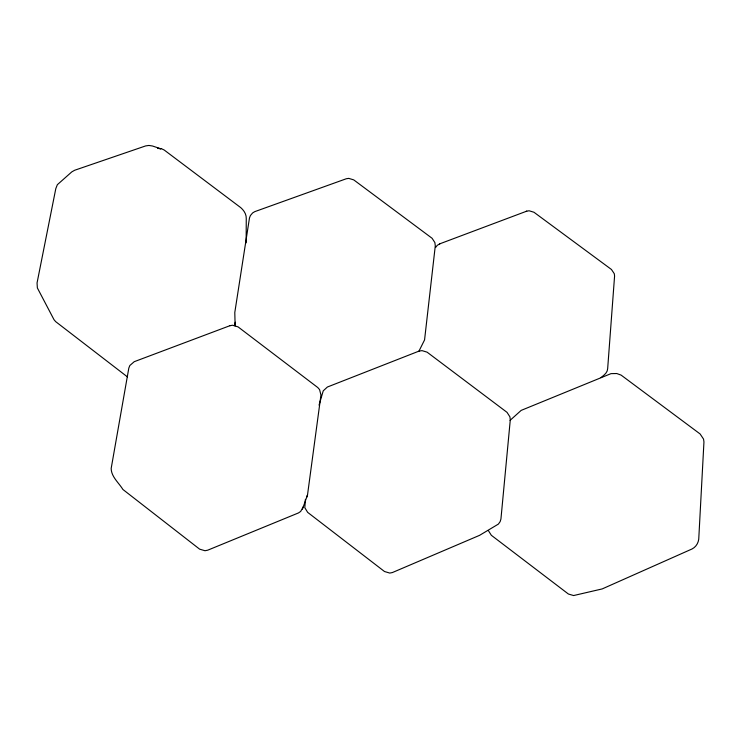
<?xml version="1.0" encoding="UTF-8"?>
<svg xmlns="http://www.w3.org/2000/svg" width="741" height="741" viewBox="0 0 741 741"><rect width="100%" height="100%" fill="white"/><g stroke="black" fill="none" stroke-linecap="round" stroke-linejoin="round"><path stroke-width="1.11" d="M246.142 242.853L246.262 218.614C246.438 214.26 243.956 210.416 240.769 207.656L164.187 150.006L161.547 148.756L157.546 148.302L160.917 148.821L152.47 145.996L148.904 145.449L145.644 145.921L74.656 170.254L71.784 171.893L57.353 184.694L55.807 188.603L37.05 282.96L37.365 287.943L54.028 319.714L55.677 321.64L127.443 376.9M305.403 499.341L304.82 507.678L307.654 512.355L384.514 571.524L389.785 573.071L392.378 572.552L479.566 535.345L498.369 524.1L500.129 521.664L500.935 519.015L510.29 419.814L509.901 416.822L507.029 412.357L427.075 352.151L422.037 350.641L419.063 351.086L327.365 387.034L323.233 390.85L319.038 405.151M306.589 497.535L307.524 494.868L320.946 395.055L319.584 389.599L317.769 387.534L238.083 326.901L232.6 325.225L229.867 325.716M234.712 325.586L235.24 322.196M230.043 325.651L134.241 361.682L129.842 365.508L128.823 368.064L111.178 468.414C111.206 476.741 118.856 482.789 122.904 489.477L199.635 549.164L204.988 550.73L207.665 550.211L298.466 512.939L300.661 511.457L303.31 506.668M302.439 509.169L307.524 494.868M418.758 351.549L424.565 339.915L435.291 245.817L434.874 242.566L432.096 238.278L353.744 179.887L348.761 178.377L346.306 178.748L254.774 211.639L252.635 212.926L250.402 215.566L249.476 217.974L234.795 312.507L235.138 325.901M435.588 247.466L437.301 245.308L439.969 243.752M510.058 420.369L521.182 410.384L611.01 373.64L616.762 373.529L621.115 375.113L700.106 433.957L703.533 439.07L703.95 441.951L698.735 539.3C698.133 543.394 695.808 547.08 692.066 548.961L602.201 588.919L573.608 595.551L568.412 594.023L491.339 535.289L488.402 530.639M600.868 377.632C603.795 375.307 607.472 372.853 607.657 368.722L614.585 276.032L614.28 273.688L611.445 269.474L533.955 212.25L529.111 210.777L526.768 211.148L439.45 243.946M526.11 211.398L526.768 211.148"/></g></svg>
